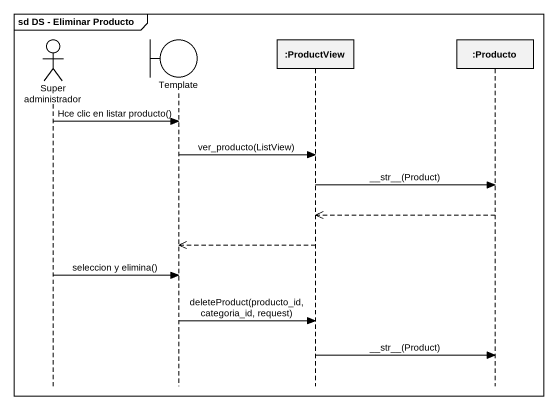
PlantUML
@startuml
mainframe sd DS - Eliminar Producto
hide footbox
actor "Super administrador" as Super_administrador
boundary Template
participant ":ProductView" as ProductView
participant ":Producto" as Producto

Super_administrador -> Template : Hce clic en listar producto()
Template -> ProductView : ver_producto(ListView)
ProductView -> Producto : ~__str~__(Product)
Producto -->> ProductView
ProductView -->> Template
Super_administrador -> Template : seleccion y elimina()
Template -> ProductView : deleteProduct(producto_id, categoria_id, request)
ProductView -> Producto : ~__str~__(Product)
@enduml
